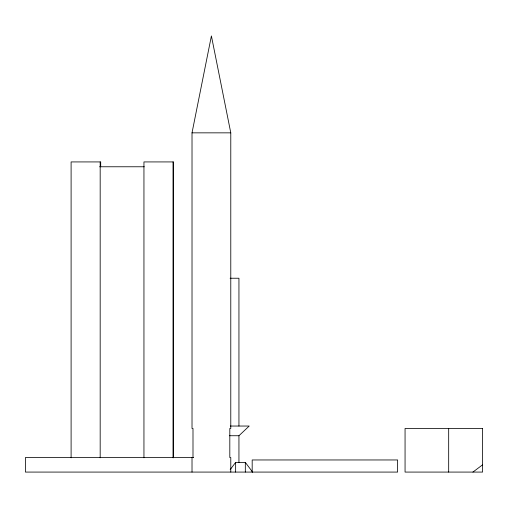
<?xml version="1.0" encoding="UTF-8"?>
<svg xmlns="http://www.w3.org/2000/svg" width="508" height="508" viewBox="0 0 508 508"><rect width="100%" height="100%" fill="white"/><g stroke="black" fill="none" stroke-linecap="round" stroke-linejoin="round"><path stroke-width="0.76" d="M192.996 457.543L192.996 428.46L192.018 428.46L192.018 132.848L211.404 35.922L230.784 132.848L230.784 428.46L229.813 428.46L229.813 457.543L230.784 457.543L230.784 472.078M230.181 469.652L235.636 462.388L245.326 462.388L252.597 472.078M229.54 435.731L238.944 435.731L249.212 426.041L230.321 426.041M472.91 472.078L482.6 464.807M192.018 132.848L230.784 132.848M99.6 166.77L144.297 166.77M230.124 278.232L238.944 278.232L238.944 426.041M193.637 457.543L25.4 457.543L25.4 472.078L397.624 472.078L397.624 459.962L252.184 459.962L252.184 472.078M448.678 428.46L448.678 472.078M245.326 462.388L245.326 472.078M238.944 435.731L238.944 462.598M235.636 462.388L235.636 472.078M192.018 457.543L192.018 472.078M173.552 457.803L173.552 161.925L143.948 161.925L143.948 457.803M173.025 161.925L173.025 457.803M100.698 166.681L100.698 161.925L71.101 161.925L71.101 457.803M100.178 161.925L100.178 457.803M482.6 428.46L405.06 428.46L405.06 472.078L482.6 472.078L482.6 428.46"/></g></svg>
